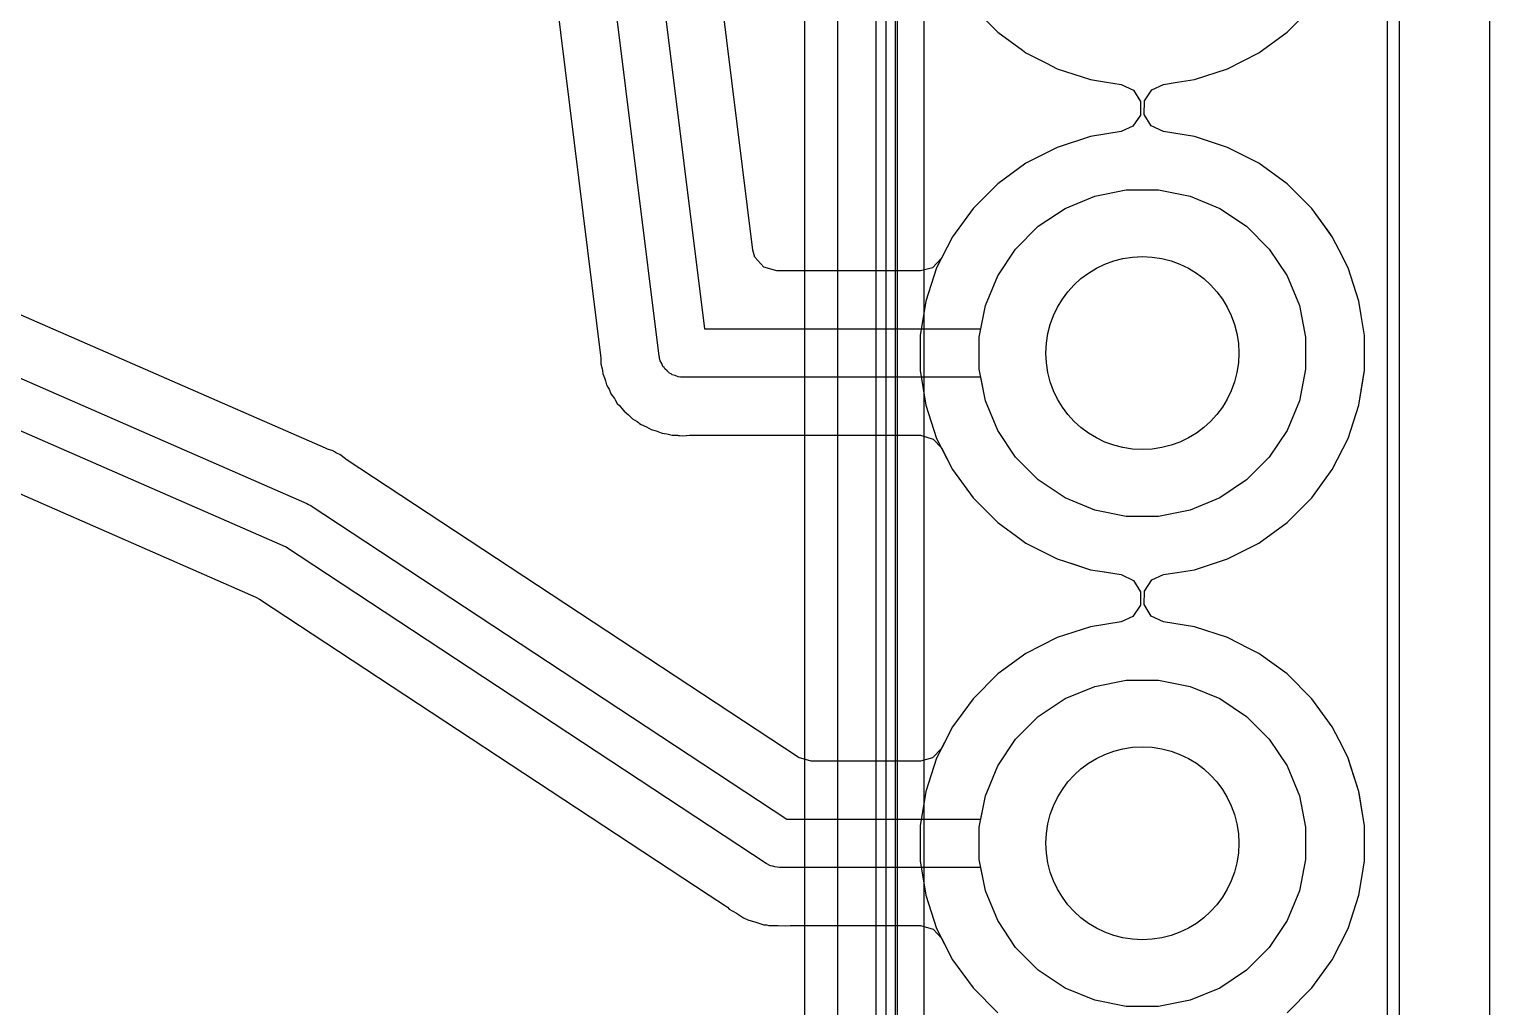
# Model space of a CAD drawing. Extents: x 0 to 96, y -64 to 1.6.
# Drawn here: x 34.61 to 42.18, y -32.99 to -27.93 of the extents above; entities that cross this region are included whole.
import ezdxf

# ---------------------------------------------------------------- set-up
doc = ezdxf.new("R2010")
doc.units = 0
for name, color, linetype in [('BLACK', 7, 'CONTINUOUS'), ('GRAY2', 8, 'CONTINUOUS'), ('GRAY3', 9, 'CONTINUOUS'), ('LORANGE', 41, 'CONTINUOUS'), ('LYELLOW', 51, 'CONTINUOUS'), ('WHITE', 7, 'CONTINUOUS')]:
    doc.layers.add(name, color=color, linetype=linetype)

msp = doc.modelspace()

# ---------------------------------------------------------------- linework, layer by layer
at = {"layer": 'BLACK', "linetype": 'CONTINUOUS'}
for p, q in [((38.362433, -29.07278), (36.42406, -13.462084)), ((36.124047, -13.484597), (38.110438, -29.482)), ((37.875953, -29.622403), (35.886952, -13.603986)), ((36.973903, -24.796409), (37.5745, -29.633312)), ((36.147466, -30.100076), (28.248729, -26.644378)), ((28.067886, -26.89326), (36.050103, -30.38548)), ((35.940132, -30.610247), (27.949898, -27.11452)), ((39.502445, -27.816499), (39.6305, -27.944554)), ((39.502445, -27.816499), (39.6305, -27.944554)), ((41.129501, -27.944553), (41.257553, -27.816501)), ((41.129501, -27.944553), (41.257553, -27.816501)), ((39.6305, -27.944554), (39.630505, -27.944558)), ((39.6305, -27.944554), (39.630505, -27.944558)), ((39.630505, -27.944558), (39.758287, -28.037396)), ((39.630505, -27.944558), (39.758287, -28.037396)), ((40.982994, -28.050996), (41.129501, -27.944553)), ((40.982994, -28.050996), (41.129501, -27.944553)), ((39.758287, -28.037396), (39.777006, -28.050996)), ((39.758287, -28.037396), (39.777006, -28.050996)), ((39.777006, -28.050996), (39.882484, -28.10474)), ((39.777006, -28.050996), (39.882484, -28.10474)), ((40.821639, -28.133211), (40.982994, -28.050996)), ((40.821639, -28.133211), (40.982994, -28.050996)), ((39.882484, -28.10474), (39.93836, -28.133211)), ((39.882484, -28.10474), (39.93836, -28.133211)), ((39.93836, -28.133211), (39.938363, -28.133212)), ((39.93836, -28.133211), (39.938363, -28.133212)), ((39.938363, -28.133212), (40.024476, -28.161191)), ((39.938363, -28.133212), (40.024476, -28.161191)), ((40.649409, -28.189171), (40.821639, -28.133211)), ((40.649409, -28.189171), (40.821639, -28.133211)), ((40.024476, -28.161191), (40.110591, -28.189171)), ((40.024476, -28.161191), (40.110591, -28.189171)), ((40.110591, -28.189171), (40.183639, -28.20074)), ((40.110591, -28.189171), (40.183639, -28.20074)), ((40.183639, -28.20074), (40.270678, -28.214527)), ((40.183639, -28.20074), (40.270678, -28.214527)), ((40.270678, -28.214527), (40.333813, -28.244456)), ((40.270678, -28.214527), (40.333813, -28.244456)), ((40.428863, -28.242137), (40.489321, -28.214527)), ((40.428863, -28.242137), (40.489321, -28.214527)), ((40.489321, -28.214527), (40.559425, -28.203422)), ((40.489321, -28.214527), (40.559425, -28.203422)), ((40.559425, -28.203422), (40.649409, -28.189171)), ((40.559425, -28.203422), (40.649409, -28.189171)), ((40.333813, -28.244456), (40.370744, -28.303768)), ((40.333813, -28.244456), (40.370744, -28.303768)), ((40.389255, -28.370232), (40.390253, -28.30037)), ((40.389255, -28.370232), (40.390253, -28.30037)), ((40.390253, -28.30037), (40.428863, -28.242137)), ((40.390253, -28.30037), (40.428863, -28.242137)), ((40.369746, -28.373631), (40.331136, -28.431863)), ((40.369746, -28.373631), (40.331136, -28.431863)), ((40.370744, -28.303768), (40.369746, -28.373631)), ((40.370744, -28.303768), (40.369746, -28.373631)), ((40.426186, -28.429544), (40.389255, -28.370232)), ((40.426186, -28.429544), (40.389255, -28.370232)), ((40.331136, -28.431863), (40.270678, -28.459473)), ((40.331136, -28.431863), (40.270678, -28.459473)), ((40.489321, -28.459473), (40.426186, -28.429544)), ((40.489321, -28.459473), (40.426186, -28.429544)), ((40.110589, -28.484829), (39.938363, -28.540787)), ((40.110589, -28.484829), (39.938363, -28.540787)), ((40.270678, -28.459473), (40.110589, -28.484829)), ((40.270678, -28.459473), (40.110589, -28.484829)), ((40.64941, -28.484829), (40.489321, -28.459473)), ((40.64941, -28.484829), (40.489321, -28.459473)), ((40.821636, -28.540787), (40.64941, -28.484829)), ((40.821636, -28.540787), (40.64941, -28.484829)), ((39.93836, -28.540788), (39.777002, -28.623006)), ((39.93836, -28.540788), (39.777002, -28.623006)), ((39.938363, -28.540787), (39.93836, -28.540788)), ((39.938363, -28.540787), (39.93836, -28.540788)), ((40.821639, -28.540788), (40.821636, -28.540787)), ((40.821639, -28.540788), (40.821636, -28.540787)), ((40.9313, -28.596664), (40.821639, -28.540788)), ((40.9313, -28.596664), (40.821639, -28.540788)), ((40.982994, -28.623004), (40.9313, -28.596664)), ((40.982994, -28.623004), (40.9313, -28.596664)), ((39.777002, -28.623006), (39.630505, -28.729441)), ((39.777002, -28.623006), (39.630505, -28.729441)), ((40.982996, -28.623005), (40.982994, -28.623004)), ((40.982996, -28.623005), (40.982994, -28.623004)), ((40.982997, -28.623006), (40.982996, -28.623005)), ((40.982997, -28.623006), (40.982996, -28.623005)), ((41.129494, -28.729441), (40.982997, -28.623006)), ((41.129494, -28.729441), (40.982997, -28.623006)), ((39.6305, -28.729445), (39.502445, -28.8575)), ((39.6305, -28.729445), (39.502445, -28.8575)), ((39.630505, -28.729441), (39.6305, -28.729445)), ((39.630505, -28.729441), (39.6305, -28.729445)), ((41.129499, -28.729445), (41.129494, -28.729441)), ((41.129499, -28.729445), (41.129494, -28.729441)), ((41.257554, -28.8575), (41.129499, -28.729445)), ((41.257554, -28.8575), (41.129499, -28.729445)), ((39.979313, -28.857367), (40.133258, -28.793601)), ((39.979313, -28.857367), (40.133258, -28.793601)), ((40.133258, -28.793601), (40.296685, -28.761093)), ((40.133258, -28.793601), (40.296685, -28.761093)), ((40.296685, -28.761093), (40.463315, -28.761093)), ((40.296685, -28.761093), (40.463315, -28.761093)), ((40.463315, -28.761093), (40.626742, -28.793601)), ((40.463315, -28.761093), (40.626742, -28.793601)), ((40.626742, -28.793601), (40.780687, -28.857367)), ((40.626742, -28.793601), (40.780687, -28.857367)), ((39.502441, -28.857505), (39.396006, -29.004002)), ((39.502441, -28.857505), (39.396006, -29.004001)), ((39.502445, -28.8575), (39.502441, -28.857505)), ((39.502445, -28.8575), (39.502441, -28.857505)), ((39.840766, -28.949941), (39.979313, -28.857367)), ((39.840766, -28.949941), (39.979313, -28.857367)), ((40.780687, -28.857367), (40.919234, -28.949941)), ((40.780687, -28.857367), (40.919234, -28.949941)), ((41.257558, -28.857505), (41.257554, -28.8575)), ((41.257558, -28.857505), (41.257554, -28.8575)), ((41.316576, -28.938737), (41.257558, -28.857505)), ((41.350396, -28.985287), (41.257558, -28.857505)), ((39.722941, -29.067766), (39.840766, -28.949941)), ((39.722941, -29.067766), (39.840766, -28.949941)), ((40.919234, -28.949941), (41.037059, -29.067766)), ((40.919234, -28.949941), (41.037059, -29.067766)), ((41.363996, -29.004006), (41.316576, -28.938737)), ((39.396006, -29.004002), (39.313788, -29.16536)), ((39.370299, -29.054453), (39.340062, -29.113796)), ((39.396006, -29.004001), (39.370299, -29.054453)), ((41.363996, -29.004006), (41.350396, -28.985287)), ((41.41774, -29.109484), (41.363996, -29.004006)), ((41.399038, -29.07278), (41.363996, -29.004006)), ((38.372694, -29.109011), (38.362433, -29.07278)), ((38.418449, -29.161815), (38.372694, -29.109011)), ((39.340062, -29.113796), (39.29209, -29.164591)), ((39.630367, -29.206313), (39.722941, -29.067766)), ((39.630367, -29.206313), (39.722941, -29.067766)), ((41.037059, -29.067766), (41.129633, -29.206313)), ((41.037059, -29.067766), (41.129633, -29.206313)), ((41.446211, -29.16536), (41.399038, -29.07278)), ((41.446211, -29.16536), (41.41774, -29.109484)), ((38.485488, -29.1815), (38.418449, -29.161815)), ((39.229579, -29.1815), (38.485488, -29.1815)), ((39.29209, -29.164591), (39.229579, -29.1815)), ((39.313787, -29.165363), (39.257829, -29.337589)), ((39.313788, -29.16536), (39.313787, -29.165363)), ((39.566601, -29.360258), (39.630367, -29.206313)), ((39.566601, -29.360258), (39.630367, -29.206313)), ((41.129633, -29.206313), (41.193399, -29.360258)), ((41.129633, -29.206313), (41.193399, -29.360258)), ((41.446211, -29.165361), (41.446211, -29.16536)), ((41.446211, -29.165361), (41.446211, -29.16536)), ((41.502171, -29.337591), (41.446211, -29.165361)), ((41.502171, -29.337591), (41.446211, -29.165361)), ((39.257829, -29.337589), (39.2295, -29.516448)), ((39.534093, -29.523685), (39.566601, -29.360258)), ((39.542385, -29.482), (39.566601, -29.360258)), ((41.193399, -29.360258), (41.225907, -29.523685)), ((41.193399, -29.360258), (41.225907, -29.523685)), ((41.512218, -29.401025), (41.502171, -29.337591)), ((41.514019, -29.412397), (41.502171, -29.337591)), ((41.5305, -29.516448), (41.512218, -29.401025)), ((41.5305, -29.516448), (41.514019, -29.412397)), ((38.110438, -29.482), (39.542385, -29.482)), ((39.2295, -29.516448), (39.2295, -29.697551)), ((39.534093, -29.690315), (39.534093, -29.523685)), ((41.225907, -29.523685), (41.225907, -29.690315)), ((41.225907, -29.523685), (41.225907, -29.690315)), ((41.5305, -29.697551), (41.5305, -29.516448)), ((41.5305, -29.697551), (41.5305, -29.516448)), ((37.5745, -29.633312), (37.5745, -29.663018)), ((37.5745, -29.663018), (37.58137, -29.68866)), ((37.877402, -29.628831), (37.875953, -29.622403)), ((37.877402, -29.631386), (37.877402, -29.628831)), ((37.878665, -29.634435), (37.877402, -29.631386)), ((37.881341, -29.646307), (37.878665, -29.634435)), ((37.889636, -29.660922), (37.881341, -29.646307)), ((37.896066, -29.676446), (37.889636, -29.660922)), ((37.58137, -29.68866), (37.582429, -29.697183)), ((37.582429, -29.697183), (37.582431, -29.69719)), ((37.582431, -29.69719), (37.584645, -29.715022)), ((37.584645, -29.715022), (37.584646, -29.715025)), ((37.584646, -29.715025), (37.592926, -29.735438)), ((37.592926, -29.735438), (37.59779, -29.749942)), ((37.90157, -29.68195), (37.896066, -29.676446)), ((37.905415, -29.688724), (37.90157, -29.68195)), ((37.918674, -29.699054), (37.905415, -29.688724)), ((37.930554, -29.710934), (37.918674, -29.699054)), ((37.937745, -29.713912), (37.930554, -29.710934)), ((37.94389, -29.7187), (37.937745, -29.713912)), ((37.960094, -29.723169), (37.94389, -29.7187)), ((37.975614, -29.729598), (37.960094, -29.723169)), ((37.987722, -29.73079), (37.975614, -29.729598)), ((37.990907, -29.731669), (37.987722, -29.73079)), ((37.993442, -29.731354), (37.990907, -29.731669)), ((38, -29.732), (37.993442, -29.731354)), ((39.542385, -29.732), (38, -29.732)), ((39.2295, -29.697551), (39.257829, -29.87641)), ((39.566601, -29.853742), (39.534093, -29.690315)), ((39.566601, -29.853742), (39.542385, -29.732)), ((41.225907, -29.690315), (41.193399, -29.853742)), ((41.225907, -29.690315), (41.193399, -29.853742)), ((41.516765, -29.784259), (41.5305, -29.697551)), ((41.519476, -29.767147), (41.5305, -29.697551)), ((37.59779, -29.749942), (37.601821, -29.764984)), ((37.601821, -29.764984), (37.603497, -29.771238)), ((37.603497, -29.771238), (37.610548, -29.783449)), ((37.610548, -29.783449), (37.616776, -29.794237)), ((37.616776, -29.794237), (37.626757, -29.818844)), ((41.502171, -29.876409), (41.519476, -29.767147)), ((41.502171, -29.876409), (41.516765, -29.784259)), ((37.626757, -29.818844), (37.644661, -29.842536)), ((37.644661, -29.842536), (37.648492, -29.849172)), ((37.648492, -29.849172), (37.648494, -29.849175)), ((37.648494, -29.849175), (37.659515, -29.868263)), ((37.659515, -29.868263), (37.659517, -29.868265)), ((37.659517, -29.868265), (37.67222, -29.880968)), ((37.67222, -29.880968), (37.683462, -29.893881)), ((39.257829, -29.87641), (39.313787, -30.048636)), ((39.630367, -30.007687), (39.566601, -29.853742)), ((39.630367, -30.007687), (39.566601, -29.853742)), ((41.193399, -29.853742), (41.129633, -30.007687)), ((41.193399, -29.853742), (41.129633, -30.007687)), ((41.446211, -30.048639), (41.502171, -29.876409)), ((41.446211, -30.048639), (41.502171, -29.876409)), ((37.683462, -29.893881), (37.694304, -29.908228)), ((37.694304, -29.908228), (37.717734, -29.926482)), ((37.717734, -29.926482), (37.738737, -29.947485)), ((37.738737, -29.947485), (37.761734, -29.960762)), ((37.761734, -29.960762), (37.768504, -29.966037)), ((37.768504, -29.966037), (37.775154, -29.971217)), ((37.775154, -29.971217), (37.782684, -29.977084)), ((37.782684, -29.977084), (37.81004, -29.988652)), ((37.81004, -29.988652), (37.835763, -30.003503)), ((37.835763, -30.003503), (37.861413, -30.010376)), ((37.861413, -30.010376), (37.869324, -30.013721)), ((37.869324, -30.013721), (37.885871, -30.020718)), ((37.885871, -30.020718), (37.885872, -30.020719)), ((37.885872, -30.020719), (37.892069, -30.021581)), ((37.892069, -30.021581), (37.915292, -30.024812)), ((37.915292, -30.024812), (37.943982, -30.0325)), ((37.943982, -30.0325), (37.970537, -30.0325)), ((37.970537, -30.0325), (37.974709, -30.03308)), ((37.974709, -30.03308), (37.979031, -30.033682)), ((37.979031, -30.033682), (37.979038, -30.033683)), ((37.979038, -30.033683), (37.98099, -30.033954)), ((37.98099, -30.033954), (37.99684, -30.03616)), ((37.99684, -30.03616), (38.0168, -30.033681)), ((38.0168, -30.033681), (38.018707, -30.033445)), ((38.018707, -30.033445), (38.033985, -30.0325)), ((38.033985, -30.0325), (39.229579, -30.0325)), ((39.229579, -30.0325), (39.296618, -30.052185)), ((39.722941, -30.146234), (39.630367, -30.007687)), ((39.722941, -30.146234), (39.630367, -30.007687)), ((41.129633, -30.007687), (41.037059, -30.146234)), ((41.129633, -30.007687), (41.037059, -30.146234)), ((36.158074, -30.104148), (36.147466, -30.100076)), ((36.187303, -30.113858), (36.158074, -30.104148)), ((36.187305, -30.113859), (36.187303, -30.113858)), ((36.187307, -30.11386), (36.187305, -30.113859)), ((36.191393, -30.116552), (36.187307, -30.11386)), ((36.194956, -30.118899), (36.191393, -30.116552)), ((36.194957, -30.1189), (36.194956, -30.118899)), ((36.203787, -30.124716), (36.194957, -30.1189)), ((39.296618, -30.052185), (39.340062, -30.100203)), ((39.313787, -30.048636), (39.313788, -30.048639)), ((39.313788, -30.048639), (39.396006, -30.209997)), ((39.340062, -30.100203), (39.371306, -30.161521)), ((41.363996, -30.209994), (41.446211, -30.048639)), ((41.363996, -30.209994), (41.446211, -30.048639)), ((34.128974, -30.145866), (35.78653, -30.871046)), ((36.22187, -30.132628), (36.203787, -30.124716)), ((36.250378, -30.155409), (36.22187, -30.132628)), ((36.255132, -30.158541), (36.250378, -30.155409)), ((36.255132, -30.158542), (36.255132, -30.158541)), ((38.596519, -31.701049), (36.255132, -30.158542)), ((39.371306, -30.161521), (39.396006, -30.209998)), ((39.840766, -30.264059), (39.722941, -30.146234)), ((39.840766, -30.264059), (39.722941, -30.146234)), ((41.037059, -30.146234), (40.919234, -30.264059)), ((41.037059, -30.146234), (40.919234, -30.264059)), ((39.396006, -30.209997), (39.502441, -30.356494)), ((39.396006, -30.209998), (39.502441, -30.356494)), ((39.979313, -30.356633), (39.840766, -30.264059)), ((39.979313, -30.356633), (39.840766, -30.264059)), ((40.919234, -30.264059), (40.780687, -30.356633)), ((40.919234, -30.264059), (40.780687, -30.356633)), ((41.257553, -30.356501), (41.363996, -30.209994)), ((41.257553, -30.356501), (41.363996, -30.209994)), ((36.050103, -30.38548), (36.059372, -30.390672)), ((36.059372, -30.390672), (36.068768, -30.395616)), ((36.068768, -30.395616), (38.537475, -32.022)), ((39.502441, -30.356494), (39.502445, -30.356499)), ((39.502441, -30.356494), (39.502445, -30.356499)), ((39.502445, -30.356499), (39.6305, -30.484554)), ((39.502445, -30.356499), (39.6305, -30.484554)), ((40.133258, -30.420399), (39.979313, -30.356633)), ((40.133258, -30.420399), (39.979313, -30.356633)), ((40.296685, -30.452907), (40.133258, -30.420399)), ((40.296685, -30.452907), (40.133258, -30.420399)), ((40.626742, -30.420399), (40.463315, -30.452907)), ((40.626742, -30.420399), (40.463315, -30.452907)), ((40.780687, -30.356633), (40.626742, -30.420399)), ((40.780687, -30.356633), (40.626742, -30.420399)), ((41.129501, -30.484553), (41.257553, -30.356501)), ((41.129501, -30.484553), (41.257553, -30.356501)), ((39.6305, -30.484554), (39.630505, -30.484558)), ((39.6305, -30.484554), (39.630505, -30.484558)), ((39.630505, -30.484558), (39.72817, -30.555515)), ((39.630505, -30.484558), (39.72817, -30.555515)), ((40.463315, -30.452907), (40.296685, -30.452907)), ((40.463315, -30.452907), (40.296685, -30.452907)), ((40.982994, -30.590996), (41.129501, -30.484553)), ((40.982994, -30.590996), (41.129501, -30.484553)), ((39.72817, -30.555515), (39.777006, -30.590996)), ((39.72817, -30.555515), (39.777006, -30.590996)), ((38.431232, -32.251384), (35.940132, -30.610247)), ((39.777006, -30.590996), (39.873336, -30.640079)), ((39.777006, -30.590996), (39.882484, -30.64474)), ((39.873336, -30.640079), (39.93836, -30.673211)), ((39.882484, -30.64474), (39.93836, -30.673211)), ((40.821639, -30.673211), (40.982994, -30.590996)), ((40.821639, -30.673211), (40.982994, -30.590996)), ((39.93836, -30.673211), (39.938363, -30.673212)), ((39.93836, -30.673211), (39.938363, -30.673212)), ((39.938363, -30.673212), (39.981769, -30.687315)), ((39.938363, -30.673212), (40.024476, -30.701191)), ((39.981769, -30.687315), (40.110591, -30.729171)), ((40.024476, -30.701191), (40.110591, -30.729171)), ((40.649409, -30.729171), (40.821639, -30.673211)), ((40.649409, -30.729171), (40.821639, -30.673211)), ((40.110591, -30.729171), (40.17097, -30.738734)), ((40.110591, -30.729171), (40.183639, -30.74074)), ((40.17097, -30.738734), (40.270678, -30.754527)), ((40.183639, -30.74074), (40.270678, -30.754527)), ((40.270678, -30.754527), (40.333813, -30.784456)), ((40.270678, -30.754527), (40.333813, -30.784456)), ((40.333813, -30.784456), (40.370744, -30.843768)), ((40.333813, -30.784456), (40.370744, -30.843768)), ((40.390253, -30.84037), (40.428863, -30.782137)), ((40.390253, -30.84037), (40.428863, -30.782137)), ((40.428863, -30.782137), (40.489321, -30.754527)), ((40.428863, -30.782137), (40.489321, -30.754527)), ((40.489321, -30.754527), (40.559425, -30.743422)), ((40.489321, -30.754527), (40.559425, -30.743422)), ((40.559425, -30.743422), (40.649409, -30.729171)), ((40.559425, -30.743422), (40.649409, -30.729171)), ((35.78653, -30.871046), (35.805041, -30.881099)), ((40.370744, -30.843768), (40.369746, -30.913631)), ((40.370744, -30.843768), (40.369746, -30.913631)), ((40.389255, -30.910232), (40.390253, -30.84037)), ((40.389255, -30.910232), (40.390253, -30.84037)), ((35.805041, -30.881099), (38.135507, -32.41641)), ((40.369746, -30.913631), (40.331136, -30.971863)), ((40.369746, -30.913631), (40.331136, -30.971863)), ((40.426186, -30.969544), (40.389255, -30.910232)), ((40.426186, -30.969544), (40.389255, -30.910232)), ((40.110589, -31.024829), (39.938363, -31.080787)), ((40.110589, -31.024829), (39.938363, -31.080787)), ((40.270678, -30.999473), (40.110589, -31.024829)), ((40.270678, -30.999473), (40.110589, -31.024829)), ((40.331136, -30.971863), (40.270678, -30.999473)), ((40.331136, -30.971863), (40.270678, -30.999473)), ((40.489321, -30.999473), (40.426186, -30.969544)), ((40.489321, -30.999473), (40.426186, -30.969544)), ((40.64941, -31.024829), (40.489321, -30.999473)), ((40.64941, -31.024829), (40.489321, -30.999473)), ((40.821636, -31.080787), (40.64941, -31.024829)), ((40.821636, -31.080787), (40.64941, -31.024829)), ((39.93836, -31.080788), (39.777002, -31.163006)), ((39.93836, -31.080788), (39.777002, -31.163006)), ((39.938363, -31.080787), (39.93836, -31.080788)), ((39.938363, -31.080787), (39.93836, -31.080788)), ((40.821639, -31.080788), (40.821636, -31.080787)), ((40.821639, -31.080788), (40.821636, -31.080787)), ((40.9313, -31.136664), (40.821639, -31.080788)), ((40.9313, -31.136664), (40.821639, -31.080788)), ((39.777002, -31.163006), (39.630505, -31.269441)), ((39.777002, -31.163006), (39.630505, -31.269441)), ((40.982994, -31.163004), (40.9313, -31.136664)), ((40.982994, -31.163004), (40.9313, -31.136664)), ((40.982996, -31.163005), (40.982994, -31.163004)), ((40.982996, -31.163005), (40.982994, -31.163004)), ((40.982997, -31.163006), (40.982996, -31.163005)), ((40.982997, -31.163006), (40.982996, -31.163005)), ((41.129494, -31.269441), (40.982997, -31.163006)), ((41.129494, -31.269441), (40.982997, -31.163006)), ((39.6305, -31.269445), (39.502445, -31.3975)), ((39.6305, -31.269445), (39.502445, -31.3975)), ((39.630505, -31.269441), (39.6305, -31.269445)), ((39.630505, -31.269441), (39.6305, -31.269445)), ((40.133258, -31.333601), (40.296685, -31.301093)), ((40.133258, -31.333601), (40.296685, -31.301093)), ((40.296685, -31.301093), (40.463315, -31.301093)), ((40.296685, -31.301093), (40.463315, -31.301093)), ((40.463315, -31.301093), (40.626742, -31.333601)), ((40.463315, -31.301093), (40.626742, -31.333601)), ((41.129499, -31.269445), (41.129494, -31.269441)), ((41.129499, -31.269445), (41.129494, -31.269441)), ((41.257554, -31.3975), (41.129499, -31.269445)), ((41.257554, -31.3975), (41.129499, -31.269445)), ((39.502441, -31.397505), (39.396006, -31.544001)), ((39.502441, -31.397505), (39.396006, -31.544002)), ((39.502445, -31.3975), (39.502441, -31.397505)), ((39.502445, -31.3975), (39.502441, -31.397505)), ((39.840766, -31.489941), (39.979313, -31.397367)), ((39.840766, -31.489941), (39.979313, -31.397367)), ((39.979313, -31.397367), (40.133258, -31.333601)), ((39.979313, -31.397367), (40.133258, -31.333601)), ((40.626742, -31.333601), (40.780687, -31.397367)), ((40.626742, -31.333601), (40.780687, -31.397367)), ((40.780687, -31.397367), (40.919234, -31.489941)), ((40.780687, -31.397367), (40.919234, -31.489941)), ((41.257558, -31.397505), (41.257554, -31.3975)), ((41.257558, -31.397505), (41.257554, -31.3975)), ((41.326768, -31.492766), (41.257558, -31.397505)), ((41.326768, -31.492766), (41.257558, -31.397505)), ((39.396006, -31.544002), (39.313788, -31.70536)), ((39.396006, -31.544001), (39.370299, -31.594453)), ((39.722941, -31.607766), (39.840766, -31.489941)), ((39.722941, -31.607766), (39.840766, -31.489941)), ((40.919234, -31.489941), (41.037059, -31.607766)), ((40.919234, -31.489941), (41.037059, -31.607766)), ((41.363996, -31.544006), (41.326768, -31.492766)), ((41.363996, -31.544006), (41.326768, -31.492766)), ((41.41774, -31.649484), (41.363996, -31.544006)), ((41.41774, -31.649484), (41.363996, -31.544006)), ((39.370299, -31.594453), (39.340062, -31.653796)), ((39.630367, -31.746313), (39.722941, -31.607766)), ((39.630367, -31.746313), (39.722941, -31.607766)), ((41.037059, -31.607766), (41.129633, -31.746313)), ((41.037059, -31.607766), (41.129633, -31.746313)), ((38.597698, -31.701815), (38.596519, -31.701049)), ((38.664737, -31.7215), (38.597698, -31.701815)), ((39.29209, -31.704591), (39.229579, -31.7215)), ((39.313787, -31.705363), (39.257829, -31.877589)), ((39.340062, -31.653796), (39.29209, -31.704591)), ((39.313788, -31.70536), (39.313787, -31.705363)), ((41.446211, -31.70536), (41.41774, -31.649484)), ((41.446211, -31.70536), (41.41774, -31.649484)), ((41.446212, -31.705363), (41.446211, -31.70536)), ((41.446211, -31.705361), (41.446211, -31.70536)), ((41.502171, -31.877591), (41.446211, -31.705361)), ((41.460877, -31.7505), (41.446212, -31.705363)), ((39.229579, -31.7215), (38.664737, -31.7215)), ((39.566601, -31.900258), (39.630367, -31.746313)), ((39.566601, -31.900258), (39.630367, -31.746313)), ((41.129633, -31.746313), (41.193399, -31.900258)), ((41.129633, -31.746313), (41.193399, -31.900258)), ((41.502171, -31.877591), (41.460877, -31.7505)), ((39.257829, -31.877589), (39.2295, -32.056448)), ((39.534093, -32.063685), (39.566601, -31.900258)), ((39.542385, -32.022), (39.566601, -31.900258)), ((41.193399, -31.900258), (41.225907, -32.063685)), ((41.193399, -31.900258), (41.225907, -32.063685)), ((41.503461, -31.885737), (41.502171, -31.877591)), ((41.514019, -31.952397), (41.502171, -31.877591)), ((41.5305, -32.056448), (41.503461, -31.885737)), ((41.5305, -32.056448), (41.514019, -31.952397)), ((38.537475, -32.022), (39.542385, -32.022)), ((39.2295, -32.056448), (39.2295, -32.237551)), ((39.534093, -32.230315), (39.534093, -32.063685)), ((41.225907, -32.063685), (41.225907, -32.230315)), ((41.225907, -32.063685), (41.225907, -32.230315)), ((41.5305, -32.237551), (41.5305, -32.056448)), ((41.5305, -32.237551), (41.5305, -32.056448)), ((39.2295, -32.237551), (39.257829, -32.41641)), ((39.566601, -32.393742), (39.534093, -32.230315)), ((41.225907, -32.230315), (41.193399, -32.393742)), ((41.225907, -32.230315), (41.193399, -32.393742)), ((41.516765, -32.324259), (41.5305, -32.237551)), ((41.516765, -32.324259), (41.5305, -32.237551)), ((38.452918, -32.262794), (38.431232, -32.251384)), ((38.464613, -32.265041), (38.452918, -32.262794)), ((38.475614, -32.269598), (38.464613, -32.265041)), ((38.5, -32.272), (38.475614, -32.269598)), ((39.542385, -32.272), (38.5, -32.272)), ((39.566601, -32.393742), (39.542385, -32.272)), ((41.502171, -32.416409), (41.516765, -32.324259)), ((41.502171, -32.416409), (41.516765, -32.324259)), ((38.135507, -32.41641), (38.21921, -32.471553)), ((39.257829, -32.41641), (39.313787, -32.588636)), ((39.630367, -32.547687), (39.566601, -32.393742)), ((39.630367, -32.547687), (39.566601, -32.393742)), ((41.193399, -32.393742), (41.129633, -32.547687)), ((41.193399, -32.393742), (41.129633, -32.547687)), ((41.446211, -32.588639), (41.502171, -32.416409)), ((41.446211, -32.588639), (41.502171, -32.416409)), ((38.21921, -32.471553), (38.219209, -32.471553)), ((38.219209, -32.471553), (38.229747, -32.478495)), ((38.229747, -32.478495), (38.238737, -32.487485)), ((38.238737, -32.487485), (38.276394, -32.509226)), ((38.276394, -32.509226), (38.312693, -32.53314)), ((38.312693, -32.53314), (38.312771, -32.533166)), ((38.312771, -32.533166), (38.335686, -32.543458)), ((38.335686, -32.543458), (38.335763, -32.543503)), ((38.335763, -32.543503), (38.377757, -32.554755)), ((38.377757, -32.554755), (38.419016, -32.568462)), ((38.419016, -32.568462), (38.431703, -32.569209)), ((38.431703, -32.569209), (38.443896, -32.572477)), ((38.443896, -32.572477), (38.443899, -32.572479)), ((38.443899, -32.572479), (38.443904, -32.57248)), ((38.443904, -32.57248), (38.443979, -32.5725)), ((38.443979, -32.5725), (38.443982, -32.5725)), ((38.443982, -32.5725), (38.483794, -32.5725)), ((38.483794, -32.5725), (38.491096, -32.572715)), ((38.491096, -32.572715), (38.492862, -32.572819)), ((38.492862, -32.572819), (38.530857, -32.575061)), ((38.530857, -32.575061), (38.530945, -32.575042)), ((38.530945, -32.575042), (38.555929, -32.5725)), ((38.555929, -32.5725), (39.229579, -32.5725)), ((39.229579, -32.5725), (39.296618, -32.592185)), ((39.296618, -32.592185), (39.340062, -32.640203)), ((39.313787, -32.588636), (39.313788, -32.588639)), ((39.313788, -32.588639), (39.396006, -32.749997)), ((39.722941, -32.686234), (39.630367, -32.547687)), ((39.722941, -32.686234), (39.630367, -32.547687)), ((41.129633, -32.547687), (41.037059, -32.686234)), ((41.129633, -32.547687), (41.037059, -32.686234)), ((41.363996, -32.749994), (41.446211, -32.588639)), ((41.363996, -32.749994), (41.446211, -32.588639)), ((39.340062, -32.640203), (39.39288, -32.743864)), ((39.840766, -32.804059), (39.722941, -32.686234)), ((39.840766, -32.804059), (39.722941, -32.686234)), ((41.037059, -32.686234), (40.919234, -32.804059)), ((41.037059, -32.686234), (40.919234, -32.804059)), ((39.39288, -32.743864), (39.396006, -32.749998)), ((39.396006, -32.749997), (39.502441, -32.896494)), ((39.396006, -32.749998), (39.502441, -32.896494)), ((41.257553, -32.896501), (41.363996, -32.749994)), ((41.257553, -32.896501), (41.363996, -32.749994)), ((39.979313, -32.896633), (39.840766, -32.804059)), ((39.979313, -32.896633), (39.840766, -32.804059)), ((40.919234, -32.804059), (40.780687, -32.896633)), ((40.919234, -32.804059), (40.780687, -32.896633)), ((39.502441, -32.896494), (39.502445, -32.896499)), ((39.502441, -32.896494), (39.502445, -32.896499)), ((39.502445, -32.896499), (39.6305, -33.024554)), ((39.502445, -32.896499), (39.6305, -33.024554)), ((40.133258, -32.960399), (39.979313, -32.896633)), ((40.133258, -32.960399), (39.979313, -32.896633)), ((40.780687, -32.896633), (40.626742, -32.960399)), ((40.780687, -32.896633), (40.626742, -32.960399)), ((41.129501, -33.024553), (41.257553, -32.896501)), ((41.129501, -33.024553), (41.257553, -32.896501)), ((40.296685, -32.992907), (40.133258, -32.960399)), ((40.296685, -32.992907), (40.133258, -32.960399)), ((40.463315, -32.992907), (40.296685, -32.992907)), ((40.463315, -32.992907), (40.296685, -32.992907)), ((40.626742, -32.960399), (40.463315, -32.992907)), ((40.626742, -32.960399), (40.463315, -32.992907))]:
    msp.add_line(p, q, dxfattribs=at)
at = {"layer": 'BLACK'}
for centre in [(40.38, -29.607), (40.38, -29.607), (40.38, -32.147), (40.38, -32.147)]:
    msp.add_circle(centre, 0.5, dxfattribs=at)
at = {"layer": 'GRAY2', "linetype": 'CONTINUOUS'}
for p, q in [((41.65, -35.957), (41.65, -0.397)), ((39.11, -1.032), (39.11, -35.957))]:
    msp.add_line(p, q, dxfattribs=at)
at = {"layer": 'GRAY3', "linetype": 'CONTINUOUS'}
msp.add_line((39, -39), (39, -25), dxfattribs=at)
at = {"layer": 'LORANGE', "linetype": 'CONTINUOUS'}
for p, q in [((38.8, -0.2), (38.8, -42.1)), ((39.05, -2.937), (39.05, -36.017)), ((41.71, -2.937), (41.71, -36.017))]:
    msp.add_line(p, q, dxfattribs=at)
at = {"layer": 'LYELLOW', "linetype": 'CONTINUOUS'}
msp.add_line((39.1, -39.1), (39.1, -24.9), dxfattribs=at)
at = {"layer": 'WHITE', "linetype": 'CONTINUOUS'}
for p, q in [((38.63, 0.133), (38.63, -36.467)), ((42.18, -36.467), (42.18, 0.133)), ((39.25, -39.25), (39.25, -24.75))]:
    msp.add_line(p, q, dxfattribs=at)
at = {"layer": 'WHITE'}
for centre in [(40.38, -29.607), (40.38, -32.147)]:
    msp.add_circle(centre, 0.5, dxfattribs=at)

doc.saveas('drawing.dxf')
